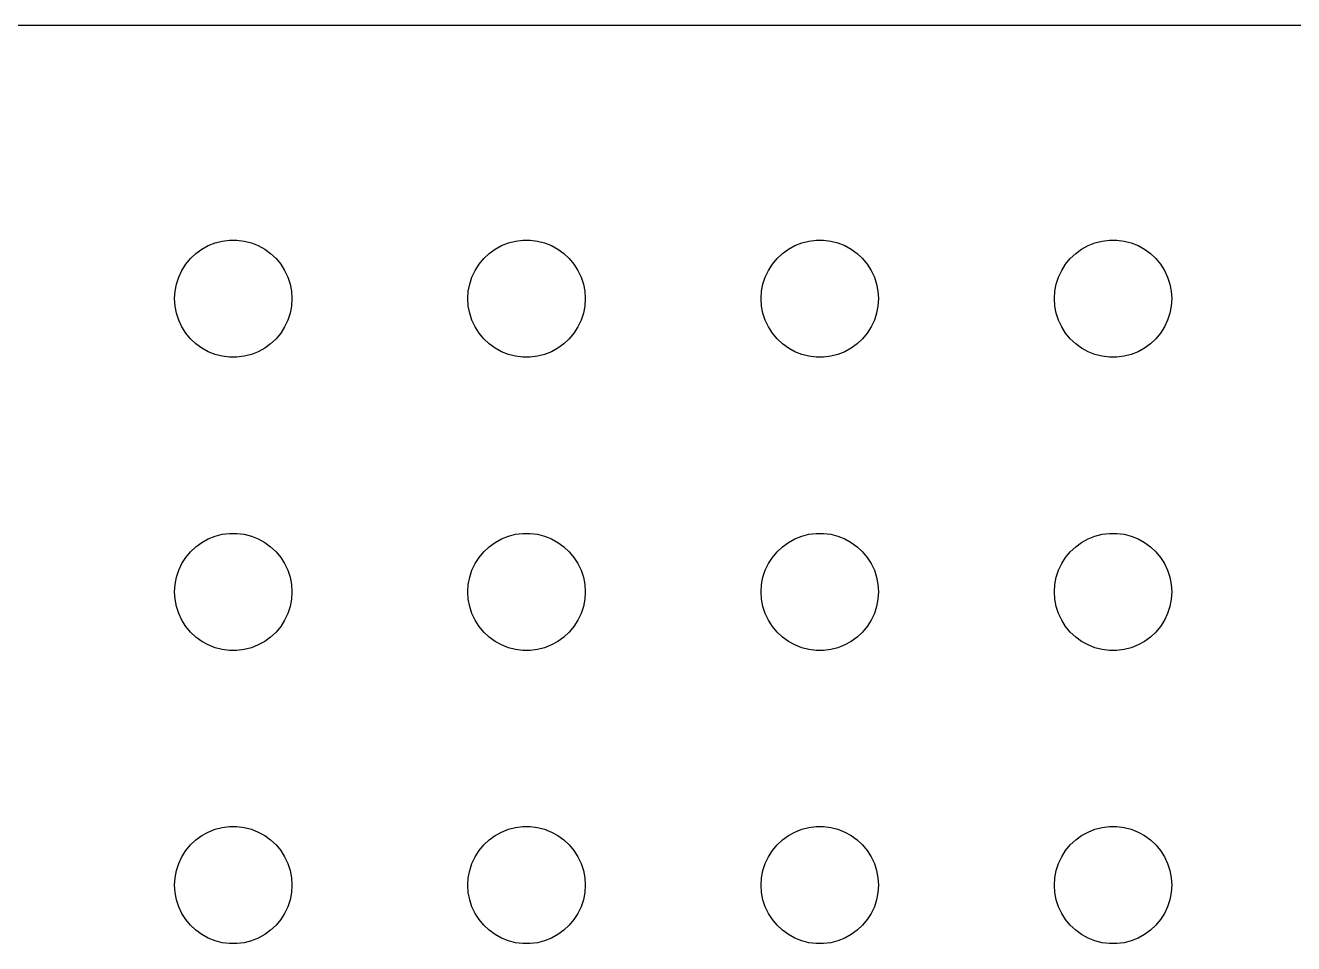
# Model space of a CAD drawing. Header units: metres. Extents: x -134 to 134, y 176 to 394.
# Drawn here: x 32.18 to 64.62, y 256.5 to 279.99 of the extents above; entities that cross this region are included whole.
import ezdxf

# ---------------------------------------------------------------- set-up
doc = ezdxf.new("R2010")
doc.units = ezdxf.units.M

msp = doc.modelspace()

# ---------------------------------------------------------------- linework, layer by layer
for p, q in [((129.814, 279.99), (-129.814, 279.99)), ((36.8613, 274.357), (37.0365, 274.427)), ((37.0365, 274.427), (37.2189, 274.473)), ((37.2189, 274.473), (37.4058, 274.497)), ((37.4058, 274.497), (37.5942, 274.497)), ((37.5942, 274.497), (37.7811, 274.473)), ((37.7811, 274.473), (37.9635, 274.427)), ((37.9635, 274.427), (38.1387, 274.357)), ((44.3613, 274.357), (44.5365, 274.427)), ((44.5365, 274.427), (44.7189, 274.473)), ((44.7189, 274.473), (44.9058, 274.497)), ((44.9058, 274.497), (45.0942, 274.497)), ((45.0942, 274.497), (45.2811, 274.473)), ((45.2811, 274.473), (45.4635, 274.427)), ((45.4635, 274.427), (45.6387, 274.357)), ((51.8613, 274.357), (52.0365, 274.427)), ((52.0365, 274.427), (52.2189, 274.473)), ((52.2189, 274.473), (52.4058, 274.497)), ((52.4058, 274.497), (52.5942, 274.497)), ((52.5942, 274.497), (52.7811, 274.473)), ((52.7811, 274.473), (52.9635, 274.427)), ((52.9635, 274.427), (53.1387, 274.357)), ((59.3613, 274.357), (59.5365, 274.427)), ((59.5365, 274.427), (59.7189, 274.473)), ((59.7189, 274.473), (59.9058, 274.497)), ((59.9058, 274.497), (60.0942, 274.497)), ((60.0942, 274.497), (60.2811, 274.473)), ((60.2811, 274.473), (60.4635, 274.427)), ((60.4635, 274.427), (60.6387, 274.357)), ((36.4065, 274.027), (36.5439, 274.156)), ((36.5439, 274.156), (36.6963, 274.266)), ((36.6963, 274.266), (36.8613, 274.357)), ((38.1387, 274.357), (38.3037, 274.266)), ((38.3037, 274.266), (38.4561, 274.156)), ((38.4561, 274.156), (38.5934, 274.027)), ((43.9065, 274.027), (44.0439, 274.156)), ((44.0439, 274.156), (44.1963, 274.266)), ((44.1963, 274.266), (44.3613, 274.357)), ((45.6387, 274.357), (45.8037, 274.266)), ((45.8037, 274.266), (45.9561, 274.156)), ((45.9561, 274.156), (46.0934, 274.027)), ((51.4065, 274.027), (51.5439, 274.156)), ((51.5439, 274.156), (51.6963, 274.266)), ((51.6963, 274.266), (51.8613, 274.357)), ((53.1387, 274.357), (53.3037, 274.266)), ((53.3037, 274.266), (53.4561, 274.156)), ((53.4561, 274.156), (53.5934, 274.027)), ((58.9065, 274.027), (59.0439, 274.156)), ((59.0439, 274.156), (59.1963, 274.266)), ((59.1963, 274.266), (59.3613, 274.357)), ((60.6387, 274.357), (60.8037, 274.266)), ((60.8037, 274.266), (60.9561, 274.156)), ((60.9561, 274.156), (61.0934, 274.027)), ((36.1855, 273.723), (36.2865, 273.882)), ((36.2865, 273.882), (36.4065, 274.027)), ((38.5934, 274.027), (38.7135, 273.882)), ((38.7135, 273.882), (38.8145, 273.723)), ((43.6855, 273.723), (43.7865, 273.882)), ((43.7865, 273.882), (43.9065, 274.027)), ((46.0934, 274.027), (46.2135, 273.882)), ((46.2135, 273.882), (46.3145, 273.723)), ((51.1855, 273.723), (51.2865, 273.882)), ((51.2865, 273.882), (51.4065, 274.027)), ((53.5934, 274.027), (53.7135, 273.882)), ((53.7135, 273.882), (53.8145, 273.723)), ((58.6855, 273.723), (58.7865, 273.882)), ((58.7865, 273.882), (58.9065, 274.027)), ((61.0934, 274.027), (61.2135, 273.882)), ((61.2135, 273.882), (61.3145, 273.723)), ((36.0471, 273.373), (36.1053, 273.552)), ((36.1053, 273.552), (36.1855, 273.723)), ((38.8145, 273.723), (38.8947, 273.552)), ((38.8947, 273.552), (38.9529, 273.373)), ((43.5471, 273.373), (43.6053, 273.552)), ((43.6053, 273.552), (43.6855, 273.723)), ((46.3145, 273.723), (46.3947, 273.552)), ((46.3947, 273.552), (46.4529, 273.373)), ((51.0471, 273.373), (51.1053, 273.552)), ((51.1053, 273.552), (51.1855, 273.723)), ((53.8145, 273.723), (53.8947, 273.552)), ((53.8947, 273.552), (53.9529, 273.373)), ((58.5471, 273.373), (58.6053, 273.552)), ((58.6053, 273.552), (58.6855, 273.723)), ((61.3145, 273.723), (61.3947, 273.552)), ((61.3947, 273.552), (61.4529, 273.373)), ((36, 273), (36.0118, 273.188)), ((36.0118, 273.188), (36.0471, 273.373)), ((38.9529, 273.373), (38.9882, 273.188)), ((38.9882, 273.188), (39, 273)), ((43.5, 273), (43.5118, 273.188)), ((43.5118, 273.188), (43.5471, 273.373)), ((46.4529, 273.373), (46.4882, 273.188)), ((46.4882, 273.188), (46.5, 273)), ((51, 273), (51.0118, 273.188)), ((51.0118, 273.188), (51.0471, 273.373)), ((53.9529, 273.373), (53.9882, 273.188)), ((53.9882, 273.188), (54, 273)), ((58.5, 273), (58.5118, 273.188)), ((58.5118, 273.188), (58.5471, 273.373)), ((61.4529, 273.373), (61.4882, 273.188)), ((61.4882, 273.188), (61.5, 273)), ((36.0118, 272.812), (36, 273)), ((36.0471, 272.627), (36.0118, 272.812)), ((38.9882, 272.812), (38.9529, 272.627)), ((39, 273), (38.9882, 272.812)), ((43.5118, 272.812), (43.5, 273)), ((43.5471, 272.627), (43.5118, 272.812)), ((46.4882, 272.812), (46.4529, 272.627)), ((46.5, 273), (46.4882, 272.812)), ((51.0118, 272.812), (51, 273)), ((51.0471, 272.627), (51.0118, 272.812)), ((53.9882, 272.812), (53.9529, 272.627)), ((54, 273), (53.9882, 272.812)), ((58.5118, 272.812), (58.5, 273)), ((58.5471, 272.627), (58.5118, 272.812)), ((61.4882, 272.812), (61.4529, 272.627)), ((61.5, 273), (61.4882, 272.812)), ((36.1053, 272.448), (36.0471, 272.627)), ((36.1855, 272.277), (36.1053, 272.448)), ((38.8947, 272.448), (38.8145, 272.277)), ((38.9529, 272.627), (38.8947, 272.448)), ((43.6053, 272.448), (43.5471, 272.627)), ((43.6855, 272.277), (43.6053, 272.448)), ((46.3947, 272.448), (46.3145, 272.277)), ((46.4529, 272.627), (46.3947, 272.448)), ((51.1053, 272.448), (51.0471, 272.627)), ((51.1855, 272.277), (51.1053, 272.448)), ((53.8947, 272.448), (53.8145, 272.277)), ((53.9529, 272.627), (53.8947, 272.448)), ((58.6053, 272.448), (58.5471, 272.627)), ((58.6855, 272.277), (58.6053, 272.448)), ((61.3947, 272.448), (61.3145, 272.277)), ((61.4529, 272.627), (61.3947, 272.448)), ((36.2865, 272.118), (36.1855, 272.277)), ((38.8145, 272.277), (38.7135, 272.118)), ((43.7865, 272.118), (43.6855, 272.277)), ((46.3145, 272.277), (46.2135, 272.118)), ((51.2865, 272.118), (51.1855, 272.277)), ((53.8145, 272.277), (53.7135, 272.118)), ((58.7865, 272.118), (58.6855, 272.277)), ((61.3145, 272.277), (61.2135, 272.118)), ((36.4065, 271.973), (36.2865, 272.118)), ((36.5439, 271.844), (36.4065, 271.973)), ((36.6963, 271.734), (36.5439, 271.844)), ((38.4561, 271.844), (38.3037, 271.734)), ((38.5934, 271.973), (38.4561, 271.844)), ((38.7135, 272.118), (38.5934, 271.973)), ((43.9065, 271.973), (43.7865, 272.118)), ((44.0439, 271.844), (43.9065, 271.973)), ((44.1963, 271.734), (44.0439, 271.844)), ((45.9561, 271.844), (45.8037, 271.734)), ((46.0934, 271.973), (45.9561, 271.844)), ((46.2135, 272.118), (46.0934, 271.973)), ((51.4065, 271.973), (51.2865, 272.118)), ((51.5439, 271.844), (51.4065, 271.973)), ((51.6963, 271.734), (51.5439, 271.844)), ((53.4561, 271.844), (53.3037, 271.734)), ((53.5934, 271.973), (53.4561, 271.844)), ((53.7135, 272.118), (53.5934, 271.973)), ((58.9065, 271.973), (58.7865, 272.118)), ((59.0439, 271.844), (58.9065, 271.973)), ((59.1963, 271.734), (59.0439, 271.844)), ((60.9561, 271.844), (60.8037, 271.734)), ((61.0934, 271.973), (60.9561, 271.844)), ((61.2135, 272.118), (61.0934, 271.973)), ((36.8613, 271.643), (36.6963, 271.734)), ((37.0365, 271.573), (36.8613, 271.643)), ((37.2189, 271.527), (37.0365, 271.573)), ((37.4058, 271.503), (37.2189, 271.527)), ((37.5942, 271.503), (37.4058, 271.503)), ((37.7811, 271.527), (37.5942, 271.503)), ((37.9635, 271.573), (37.7811, 271.527)), ((38.1387, 271.643), (37.9635, 271.573)), ((38.3037, 271.734), (38.1387, 271.643)), ((44.3613, 271.643), (44.1963, 271.734)), ((44.5365, 271.573), (44.3613, 271.643)), ((44.7189, 271.527), (44.5365, 271.573)), ((44.9058, 271.503), (44.7189, 271.527)), ((45.0942, 271.503), (44.9058, 271.503)), ((45.2811, 271.527), (45.0942, 271.503)), ((45.4635, 271.573), (45.2811, 271.527)), ((45.6387, 271.643), (45.4635, 271.573)), ((45.8037, 271.734), (45.6387, 271.643)), ((51.8613, 271.643), (51.6963, 271.734)), ((52.0365, 271.573), (51.8613, 271.643)), ((52.2189, 271.527), (52.0365, 271.573)), ((52.4058, 271.503), (52.2189, 271.527)), ((52.5942, 271.503), (52.4058, 271.503)), ((52.7811, 271.527), (52.5942, 271.503)), ((52.9635, 271.573), (52.7811, 271.527)), ((53.1387, 271.643), (52.9635, 271.573)), ((53.3037, 271.734), (53.1387, 271.643)), ((59.3613, 271.643), (59.1963, 271.734)), ((59.5365, 271.573), (59.3613, 271.643)), ((59.7189, 271.527), (59.5365, 271.573)), ((59.9058, 271.503), (59.7189, 271.527)), ((60.0942, 271.503), (59.9058, 271.503)), ((60.2811, 271.527), (60.0942, 271.503)), ((60.4635, 271.573), (60.2811, 271.527)), ((60.6387, 271.643), (60.4635, 271.573)), ((60.8037, 271.734), (60.6387, 271.643)), ((37.0365, 266.927), (37.2189, 266.973)), ((37.2189, 266.973), (37.4058, 266.997)), ((37.4058, 266.997), (37.5942, 266.997)), ((37.5942, 266.997), (37.7811, 266.973)), ((37.7811, 266.973), (37.9635, 266.927)), ((44.5365, 266.927), (44.7189, 266.973)), ((44.7189, 266.973), (44.9058, 266.997)), ((44.9058, 266.997), (45.0942, 266.997)), ((45.0942, 266.997), (45.2811, 266.973)), ((45.2811, 266.973), (45.4635, 266.927)), ((52.0365, 266.927), (52.2189, 266.973)), ((52.2189, 266.973), (52.4058, 266.997)), ((52.4058, 266.997), (52.5942, 266.997)), ((52.5942, 266.997), (52.7811, 266.973)), ((52.7811, 266.973), (52.9635, 266.927)), ((59.5365, 266.927), (59.7189, 266.973)), ((59.7189, 266.973), (59.9058, 266.997)), ((59.9058, 266.997), (60.0942, 266.997)), ((60.0942, 266.997), (60.2811, 266.973)), ((60.2811, 266.973), (60.4635, 266.927)), ((36.4065, 266.527), (36.5439, 266.656)), ((36.5439, 266.656), (36.6963, 266.766)), ((36.6963, 266.766), (36.8613, 266.857)), ((36.8613, 266.857), (37.0365, 266.927)), ((37.9635, 266.927), (38.1387, 266.857)), ((38.1387, 266.857), (38.3037, 266.766)), ((38.3037, 266.766), (38.4561, 266.656)), ((38.4561, 266.656), (38.5934, 266.527)), ((43.9065, 266.527), (44.0439, 266.656)), ((44.0439, 266.656), (44.1963, 266.766)), ((44.1963, 266.766), (44.3613, 266.857)), ((44.3613, 266.857), (44.5365, 266.927)), ((45.4635, 266.927), (45.6387, 266.857)), ((45.6387, 266.857), (45.8037, 266.766)), ((45.8037, 266.766), (45.9561, 266.656)), ((45.9561, 266.656), (46.0934, 266.527)), ((51.4065, 266.527), (51.5439, 266.656)), ((51.5439, 266.656), (51.6963, 266.766)), ((51.6963, 266.766), (51.8613, 266.857)), ((51.8613, 266.857), (52.0365, 266.927)), ((52.9635, 266.927), (53.1387, 266.857)), ((53.1387, 266.857), (53.3037, 266.766)), ((53.3037, 266.766), (53.4561, 266.656)), ((53.4561, 266.656), (53.5934, 266.527)), ((58.9065, 266.527), (59.0439, 266.656)), ((59.0439, 266.656), (59.1963, 266.766)), ((59.1963, 266.766), (59.3613, 266.857)), ((59.3613, 266.857), (59.5365, 266.927)), ((60.4635, 266.927), (60.6387, 266.857)), ((60.6387, 266.857), (60.8037, 266.766)), ((60.8037, 266.766), (60.9561, 266.656)), ((60.9561, 266.656), (61.0934, 266.527)), ((36.1855, 266.223), (36.2865, 266.382)), ((36.2865, 266.382), (36.4065, 266.527)), ((38.5934, 266.527), (38.7135, 266.382)), ((38.7135, 266.382), (38.8145, 266.223)), ((43.6855, 266.223), (43.7865, 266.382)), ((43.7865, 266.382), (43.9065, 266.527)), ((46.0934, 266.527), (46.2135, 266.382)), ((46.2135, 266.382), (46.3145, 266.223)), ((51.1855, 266.223), (51.2865, 266.382)), ((51.2865, 266.382), (51.4065, 266.527)), ((53.5934, 266.527), (53.7135, 266.382)), ((53.7135, 266.382), (53.8145, 266.223)), ((58.6855, 266.223), (58.7865, 266.382)), ((58.7865, 266.382), (58.9065, 266.527)), ((61.0934, 266.527), (61.2135, 266.382)), ((61.2135, 266.382), (61.3145, 266.223)), ((36.0471, 265.873), (36.1053, 266.052)), ((36.1053, 266.052), (36.1855, 266.223)), ((38.8145, 266.223), (38.8947, 266.052)), ((38.8947, 266.052), (38.9529, 265.873)), ((43.5471, 265.873), (43.6053, 266.052)), ((43.6053, 266.052), (43.6855, 266.223)), ((46.3145, 266.223), (46.3947, 266.052)), ((46.3947, 266.052), (46.4529, 265.873)), ((51.0471, 265.873), (51.1053, 266.052)), ((51.1053, 266.052), (51.1855, 266.223)), ((53.8145, 266.223), (53.8947, 266.052)), ((53.8947, 266.052), (53.9529, 265.873)), ((58.5471, 265.873), (58.6053, 266.052)), ((58.6053, 266.052), (58.6855, 266.223)), ((61.3145, 266.223), (61.3947, 266.052)), ((61.3947, 266.052), (61.4529, 265.873)), ((36, 265.5), (36.0118, 265.688)), ((36.0118, 265.688), (36.0471, 265.873)), ((38.9529, 265.873), (38.9882, 265.688)), ((38.9882, 265.688), (39, 265.5)), ((43.5, 265.5), (43.5118, 265.688)), ((43.5118, 265.688), (43.5471, 265.873)), ((46.4529, 265.873), (46.4882, 265.688)), ((46.4882, 265.688), (46.5, 265.5)), ((51, 265.5), (51.0118, 265.688)), ((51.0118, 265.688), (51.0471, 265.873)), ((53.9529, 265.873), (53.9882, 265.688)), ((53.9882, 265.688), (54, 265.5)), ((58.5, 265.5), (58.5118, 265.688)), ((58.5118, 265.688), (58.5471, 265.873)), ((61.4529, 265.873), (61.4882, 265.688)), ((61.4882, 265.688), (61.5, 265.5)), ((36.0118, 265.312), (36, 265.5)), ((36.0471, 265.127), (36.0118, 265.312)), ((38.9882, 265.312), (38.9529, 265.127)), ((39, 265.5), (38.9882, 265.312)), ((43.5118, 265.312), (43.5, 265.5)), ((43.5471, 265.127), (43.5118, 265.312)), ((46.4882, 265.312), (46.4529, 265.127)), ((46.5, 265.5), (46.4882, 265.312)), ((51.0118, 265.312), (51, 265.5)), ((51.0471, 265.127), (51.0118, 265.312)), ((53.9882, 265.312), (53.9529, 265.127)), ((54, 265.5), (53.9882, 265.312)), ((58.5118, 265.312), (58.5, 265.5)), ((58.5471, 265.127), (58.5118, 265.312)), ((61.4882, 265.312), (61.4529, 265.127)), ((61.5, 265.5), (61.4882, 265.312)), ((36.1053, 264.948), (36.0471, 265.127)), ((38.9529, 265.127), (38.8947, 264.948)), ((43.6053, 264.948), (43.5471, 265.127)), ((46.4529, 265.127), (46.3947, 264.948)), ((51.1053, 264.948), (51.0471, 265.127)), ((53.9529, 265.127), (53.8947, 264.948)), ((58.6053, 264.948), (58.5471, 265.127)), ((61.4529, 265.127), (61.3947, 264.948)), ((36.1855, 264.777), (36.1053, 264.948)), ((36.2865, 264.618), (36.1855, 264.777)), ((38.8145, 264.777), (38.7135, 264.618)), ((38.8947, 264.948), (38.8145, 264.777)), ((43.6855, 264.777), (43.6053, 264.948)), ((43.7865, 264.618), (43.6855, 264.777)), ((46.3145, 264.777), (46.2135, 264.618)), ((46.3947, 264.948), (46.3145, 264.777)), ((51.1855, 264.777), (51.1053, 264.948)), ((51.2865, 264.618), (51.1855, 264.777)), ((53.8145, 264.777), (53.7135, 264.618)), ((53.8947, 264.948), (53.8145, 264.777)), ((58.6855, 264.777), (58.6053, 264.948)), ((58.7865, 264.618), (58.6855, 264.777)), ((61.3145, 264.777), (61.2135, 264.618)), ((61.3947, 264.948), (61.3145, 264.777)), ((36.4065, 264.473), (36.2865, 264.618)), ((36.5439, 264.344), (36.4065, 264.473)), ((36.6963, 264.234), (36.5439, 264.344)), ((38.4561, 264.344), (38.3037, 264.234)), ((38.5934, 264.473), (38.4561, 264.344)), ((38.7135, 264.618), (38.5934, 264.473)), ((43.9065, 264.473), (43.7865, 264.618)), ((44.0439, 264.344), (43.9065, 264.473)), ((44.1963, 264.234), (44.0439, 264.344)), ((45.9561, 264.344), (45.8037, 264.234)), ((46.0934, 264.473), (45.9561, 264.344)), ((46.2135, 264.618), (46.0934, 264.473)), ((51.4065, 264.473), (51.2865, 264.618)), ((51.5439, 264.344), (51.4065, 264.473)), ((51.6963, 264.234), (51.5439, 264.344)), ((53.4561, 264.344), (53.3037, 264.234)), ((53.5934, 264.473), (53.4561, 264.344)), ((53.7135, 264.618), (53.5934, 264.473)), ((58.9065, 264.473), (58.7865, 264.618)), ((59.0439, 264.344), (58.9065, 264.473)), ((59.1963, 264.234), (59.0439, 264.344)), ((60.9561, 264.344), (60.8037, 264.234)), ((61.0934, 264.473), (60.9561, 264.344)), ((61.2135, 264.618), (61.0934, 264.473)), ((36.8613, 264.143), (36.6963, 264.234)), ((37.0365, 264.073), (36.8613, 264.143)), ((37.2189, 264.027), (37.0365, 264.073)), ((37.4058, 264.003), (37.2189, 264.027)), ((37.7811, 264.027), (37.5942, 264.003)), ((37.9635, 264.073), (37.7811, 264.027)), ((38.1387, 264.143), (37.9635, 264.073)), ((38.3037, 264.234), (38.1387, 264.143)), ((44.3613, 264.143), (44.1963, 264.234)), ((44.5365, 264.073), (44.3613, 264.143)), ((44.7189, 264.027), (44.5365, 264.073)), ((44.9058, 264.003), (44.7189, 264.027)), ((45.2811, 264.027), (45.0942, 264.003)), ((45.4635, 264.073), (45.2811, 264.027)), ((45.6387, 264.143), (45.4635, 264.073)), ((45.8037, 264.234), (45.6387, 264.143)), ((51.8613, 264.143), (51.6963, 264.234)), ((52.0365, 264.073), (51.8613, 264.143)), ((52.2189, 264.027), (52.0365, 264.073)), ((52.4058, 264.003), (52.2189, 264.027)), ((52.7811, 264.027), (52.5942, 264.003)), ((52.9635, 264.073), (52.7811, 264.027)), ((53.1387, 264.143), (52.9635, 264.073)), ((53.3037, 264.234), (53.1387, 264.143)), ((59.3613, 264.143), (59.1963, 264.234)), ((59.5365, 264.073), (59.3613, 264.143)), ((59.7189, 264.027), (59.5365, 264.073)), ((59.9058, 264.003), (59.7189, 264.027)), ((60.2811, 264.027), (60.0942, 264.003)), ((60.4635, 264.073), (60.2811, 264.027)), ((60.6387, 264.143), (60.4635, 264.073)), ((60.8037, 264.234), (60.6387, 264.143)), ((37.5942, 264.003), (37.4058, 264.003)), ((45.0942, 264.003), (44.9058, 264.003)), ((52.5942, 264.003), (52.4058, 264.003)), ((60.0942, 264.003), (59.9058, 264.003)), ((37.0365, 259.427), (37.2189, 259.473)), ((37.2189, 259.473), (37.4058, 259.497)), ((37.4058, 259.497), (37.5942, 259.497)), ((37.5942, 259.497), (37.7811, 259.473)), ((37.7811, 259.473), (37.9635, 259.427)), ((44.5365, 259.427), (44.7189, 259.473)), ((44.7189, 259.473), (44.9058, 259.497)), ((44.9058, 259.497), (45.0942, 259.497)), ((45.0942, 259.497), (45.2811, 259.473)), ((45.2811, 259.473), (45.4635, 259.427)), ((52.0365, 259.427), (52.2189, 259.473)), ((52.2189, 259.473), (52.4058, 259.497)), ((52.4058, 259.497), (52.5942, 259.497)), ((52.5942, 259.497), (52.7811, 259.473)), ((52.7811, 259.473), (52.9635, 259.427)), ((59.5365, 259.427), (59.7189, 259.473)), ((59.7189, 259.473), (59.9058, 259.497)), ((59.9058, 259.497), (60.0942, 259.497)), ((60.0942, 259.497), (60.2811, 259.473)), ((60.2811, 259.473), (60.4635, 259.427)), ((36.4065, 259.027), (36.5439, 259.156)), ((36.5439, 259.156), (36.6963, 259.266)), ((36.6963, 259.266), (36.8613, 259.357)), ((36.8613, 259.357), (37.0365, 259.427)), ((37.9635, 259.427), (38.1387, 259.357)), ((38.1387, 259.357), (38.3037, 259.266)), ((38.3037, 259.266), (38.4561, 259.156)), ((38.4561, 259.156), (38.5934, 259.027)), ((43.9065, 259.027), (44.0439, 259.156)), ((44.0439, 259.156), (44.1963, 259.266)), ((44.1963, 259.266), (44.3613, 259.357)), ((44.3613, 259.357), (44.5365, 259.427)), ((45.4635, 259.427), (45.6387, 259.357)), ((45.6387, 259.357), (45.8037, 259.266)), ((45.8037, 259.266), (45.9561, 259.156)), ((45.9561, 259.156), (46.0934, 259.027)), ((51.4065, 259.027), (51.5439, 259.156)), ((51.5439, 259.156), (51.6963, 259.266)), ((51.6963, 259.266), (51.8613, 259.357)), ((51.8613, 259.357), (52.0365, 259.427)), ((52.9635, 259.427), (53.1387, 259.357)), ((53.1387, 259.357), (53.3037, 259.266)), ((53.3037, 259.266), (53.4561, 259.156)), ((53.4561, 259.156), (53.5934, 259.027)), ((58.9065, 259.027), (59.0439, 259.156)), ((59.0439, 259.156), (59.1963, 259.266)), ((59.1963, 259.266), (59.3613, 259.357)), ((59.3613, 259.357), (59.5365, 259.427)), ((60.4635, 259.427), (60.6387, 259.357)), ((60.6387, 259.357), (60.8037, 259.266)), ((60.8037, 259.266), (60.9561, 259.156)), ((60.9561, 259.156), (61.0934, 259.027)), ((36.1855, 258.723), (36.2865, 258.882)), ((36.2865, 258.882), (36.4065, 259.027)), ((38.5934, 259.027), (38.7135, 258.882)), ((38.7135, 258.882), (38.8145, 258.723)), ((43.6855, 258.723), (43.7865, 258.882)), ((43.7865, 258.882), (43.9065, 259.027)), ((46.0934, 259.027), (46.2135, 258.882)), ((46.2135, 258.882), (46.3145, 258.723)), ((51.1855, 258.723), (51.2865, 258.882)), ((51.2865, 258.882), (51.4065, 259.027)), ((53.5934, 259.027), (53.7135, 258.882)), ((53.7135, 258.882), (53.8145, 258.723)), ((58.6855, 258.723), (58.7865, 258.882)), ((58.7865, 258.882), (58.9065, 259.027)), ((61.0934, 259.027), (61.2135, 258.882)), ((61.2135, 258.882), (61.3145, 258.723)), ((36.0471, 258.373), (36.1053, 258.552)), ((36.1053, 258.552), (36.1855, 258.723)), ((38.8145, 258.723), (38.8947, 258.552)), ((38.8947, 258.552), (38.9529, 258.373)), ((43.5471, 258.373), (43.6053, 258.552)), ((43.6053, 258.552), (43.6855, 258.723)), ((46.3145, 258.723), (46.3947, 258.552)), ((46.3947, 258.552), (46.4529, 258.373)), ((51.0471, 258.373), (51.1053, 258.552)), ((51.1053, 258.552), (51.1855, 258.723)), ((53.8145, 258.723), (53.8947, 258.552)), ((53.8947, 258.552), (53.9529, 258.373)), ((58.5471, 258.373), (58.6053, 258.552)), ((58.6053, 258.552), (58.6855, 258.723)), ((61.3145, 258.723), (61.3947, 258.552)), ((61.3947, 258.552), (61.4529, 258.373)), ((36, 258), (36.0118, 258.188)), ((36.0118, 258.188), (36.0471, 258.373)), ((38.9529, 258.373), (38.9882, 258.188)), ((38.9882, 258.188), (39, 258)), ((43.5, 258), (43.5118, 258.188)), ((43.5118, 258.188), (43.5471, 258.373)), ((46.4529, 258.373), (46.4882, 258.188)), ((46.4882, 258.188), (46.5, 258)), ((51, 258), (51.0118, 258.188)), ((51.0118, 258.188), (51.0471, 258.373)), ((53.9529, 258.373), (53.9882, 258.188)), ((53.9882, 258.188), (54, 258)), ((58.5, 258), (58.5118, 258.188)), ((58.5118, 258.188), (58.5471, 258.373)), ((61.4529, 258.373), (61.4882, 258.188)), ((61.4882, 258.188), (61.5, 258)), ((36.0118, 257.812), (36, 258)), ((39, 258), (38.9882, 257.812)), ((43.5118, 257.812), (43.5, 258)), ((46.5, 258), (46.4882, 257.812)), ((51.0118, 257.812), (51, 258)), ((54, 258), (53.9882, 257.812)), ((58.5118, 257.812), (58.5, 258)), ((61.5, 258), (61.4882, 257.812)), ((36.0471, 257.627), (36.0118, 257.812)), ((36.1053, 257.448), (36.0471, 257.627)), ((38.9529, 257.627), (38.8947, 257.448)), ((38.9882, 257.812), (38.9529, 257.627)), ((43.5471, 257.627), (43.5118, 257.812)), ((43.6053, 257.448), (43.5471, 257.627)), ((46.4529, 257.627), (46.3947, 257.448)), ((46.4882, 257.812), (46.4529, 257.627)), ((51.0471, 257.627), (51.0118, 257.812)), ((51.1053, 257.448), (51.0471, 257.627)), ((53.9529, 257.627), (53.8947, 257.448)), ((53.9882, 257.812), (53.9529, 257.627)), ((58.5471, 257.627), (58.5118, 257.812)), ((58.6053, 257.448), (58.5471, 257.627)), ((61.4529, 257.627), (61.3947, 257.448)), ((61.4882, 257.812), (61.4529, 257.627)), ((36.1855, 257.277), (36.1053, 257.448)), ((36.2865, 257.118), (36.1855, 257.277)), ((38.8145, 257.277), (38.7135, 257.118)), ((38.8947, 257.448), (38.8145, 257.277)), ((43.6855, 257.277), (43.6053, 257.448)), ((43.7865, 257.118), (43.6855, 257.277)), ((46.3145, 257.277), (46.2135, 257.118)), ((46.3947, 257.448), (46.3145, 257.277)), ((51.1855, 257.277), (51.1053, 257.448)), ((51.2865, 257.118), (51.1855, 257.277)), ((53.8145, 257.277), (53.7135, 257.118)), ((53.8947, 257.448), (53.8145, 257.277)), ((58.6855, 257.277), (58.6053, 257.448)), ((58.7865, 257.118), (58.6855, 257.277)), ((61.3145, 257.277), (61.2135, 257.118)), ((61.3947, 257.448), (61.3145, 257.277)), ((36.4065, 256.973), (36.2865, 257.118)), ((36.5439, 256.844), (36.4065, 256.973)), ((38.5934, 256.973), (38.4561, 256.844)), ((38.7135, 257.118), (38.5934, 256.973)), ((43.9065, 256.973), (43.7865, 257.118)), ((44.0439, 256.844), (43.9065, 256.973)), ((46.0934, 256.973), (45.9561, 256.844)), ((46.2135, 257.118), (46.0934, 256.973)), ((51.4065, 256.973), (51.2865, 257.118)), ((51.5439, 256.844), (51.4065, 256.973)), ((53.5934, 256.973), (53.4561, 256.844)), ((53.7135, 257.118), (53.5934, 256.973)), ((58.9065, 256.973), (58.7865, 257.118)), ((59.0439, 256.844), (58.9065, 256.973)), ((61.0934, 256.973), (60.9561, 256.844)), ((61.2135, 257.118), (61.0934, 256.973)), ((36.6963, 256.734), (36.5439, 256.844)), ((36.8613, 256.643), (36.6963, 256.734)), ((37.0365, 256.573), (36.8613, 256.643)), ((37.2189, 256.527), (37.0365, 256.573)), ((37.9635, 256.573), (37.7811, 256.527)), ((38.1387, 256.643), (37.9635, 256.573)), ((38.3037, 256.734), (38.1387, 256.643)), ((38.4561, 256.844), (38.3037, 256.734)), ((44.1963, 256.734), (44.0439, 256.844)), ((44.3613, 256.643), (44.1963, 256.734)), ((44.5365, 256.573), (44.3613, 256.643)), ((44.7189, 256.527), (44.5365, 256.573)), ((45.4635, 256.573), (45.2811, 256.527)), ((45.6387, 256.643), (45.4635, 256.573)), ((45.8037, 256.734), (45.6387, 256.643)), ((45.9561, 256.844), (45.8037, 256.734)), ((51.6963, 256.734), (51.5439, 256.844)), ((51.8613, 256.643), (51.6963, 256.734)), ((52.0365, 256.573), (51.8613, 256.643)), ((52.2189, 256.527), (52.0365, 256.573)), ((52.9635, 256.573), (52.7811, 256.527)), ((53.1387, 256.643), (52.9635, 256.573)), ((53.3037, 256.734), (53.1387, 256.643)), ((53.4561, 256.844), (53.3037, 256.734)), ((59.1963, 256.734), (59.0439, 256.844)), ((59.3613, 256.643), (59.1963, 256.734)), ((59.5365, 256.573), (59.3613, 256.643)), ((59.7189, 256.527), (59.5365, 256.573)), ((60.4635, 256.573), (60.2811, 256.527)), ((60.6387, 256.643), (60.4635, 256.573)), ((60.8037, 256.734), (60.6387, 256.643)), ((60.9561, 256.844), (60.8037, 256.734)), ((37.4058, 256.503), (37.2189, 256.527)), ((37.5942, 256.503), (37.4058, 256.503)), ((37.7811, 256.527), (37.5942, 256.503)), ((44.9058, 256.503), (44.7189, 256.527)), ((45.0942, 256.503), (44.9058, 256.503)), ((45.2811, 256.527), (45.0942, 256.503)), ((52.4058, 256.503), (52.2189, 256.527)), ((52.5942, 256.503), (52.4058, 256.503)), ((52.7811, 256.527), (52.5942, 256.503)), ((59.9058, 256.503), (59.7189, 256.527)), ((60.0942, 256.503), (59.9058, 256.503)), ((60.2811, 256.527), (60.0942, 256.503))]:
    msp.add_line(p, q)

doc.saveas('drawing.dxf')
